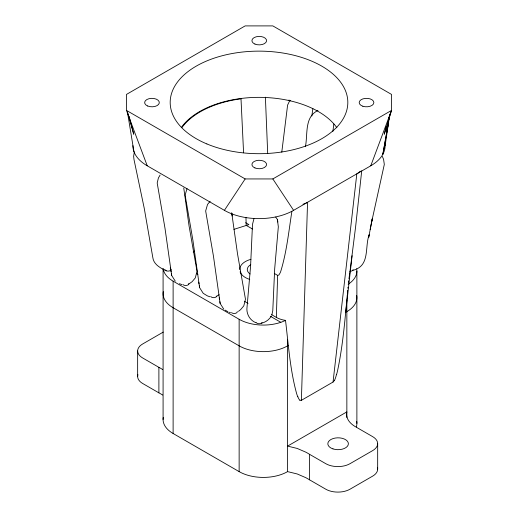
<?xml version="1.0" encoding="UTF-8"?>
<svg xmlns="http://www.w3.org/2000/svg" width="518" height="518" viewBox="0 0 518 518"><rect width="100%" height="100%" fill="white"/><g stroke="black" fill="none" stroke-linecap="round" stroke-linejoin="round"><path stroke-width="0.78" d="M297.785 396.82L297.468 396.03A64.679 37.341 -60 0 1 297.105 395.053A82.278 47.507 -60 0 1 296.691 393.829C290.074 369.897 288.474 344.936 285.515 320.383A19.613 11.325 0 0 1 276.34 317.392L277.642 275.382L274.326 273.459M299.954 400.207L301.385 400.33L307.55 202.285A19.496 11.26 0 0 1 302.946 204.254M347.856 288.215L347.934 287.231M347.695 290.197L347.364 294.159M347.28 295.15C344.936 320.234 342.871 345.454 337.684 370.143A78.885 45.545 -60 0 1 337.14 372.397A64.433 37.199 -60 0 1 336.927 373.232L336.616 374.391M361.719 170.817L355.607 226.839L349.941 271.82M352.085 255.691L345.713 312.289L346.853 311.635A34.253 19.775 0 0 0 356.688 295.519M301.385 400.33L333.048 382.044L356.824 173.841A19.509 11.26 0 0 0 360.243 171.18M305.4 146.685C307.964 134.402 304.163 116.945 317.994 110.463M281.779 152.169L287.607 105.076L289.879 100.298M311.855 116.006L312.846 108.566M332.867 131.468L333.851 124.029M291.887 211.344C288.753 231.455 286.707 251.949 280.711 271.477A47.947 27.681 60 0 1 280.18 272.805L278.852 275.045L277.642 275.382M349.857 272.416L348.938 278.969M348.426 282.504L348.679 280.743M385.107 145.811L388.571 122.397L382.847 154.286L389.925 114.562M389.147 116.938L386.609 130.251L389.944 114.102M370.163 229.532L372.261 218.79L368.648 237.568L369.179 234.796C364.905 245.59 369.548 262.768 357.057 268.829M371.736 221.516L384.311 164.439L383.573 159.324L382.349 156.449M134.324 152.065L133.631 156.235L133.974 159.421L144.231 208.242L152.771 257.278C153.509 264.433 160.418 268.065 166.252 270.772M271.885 314.853L272.785 310.58L274.695 268.648L278.334 226.787L277.363 219.444L275.705 217.087M386.279 126.502L384.259 134.227L391.53 110.405L391.53 94.425L272.844 25.9L245.156 25.9L126.47 94.425L126.47 110.405L147.229 165.786L224.398 210.34A48.938 28.25 0 0 0 293.602 210.34L370.771 165.786A48.938 28.25 0 0 0 385.049 144.464M370.771 165.786L391.53 110.405L272.844 178.937L245.156 178.937L126.47 110.405M187.011 188.597L185.12 195.124L192.929 240.423L199.611 287.639L203.218 293.324L207.349 295.856L209.939 296.801M253.943 218.738L252.493 224.404L250.57 266.42L247.047 306.934C246.044 313.481 249.618 320.182 255.827 322.695M271.341 316.006C269.269 319.69 265.514 322.293 261.415 323.271M334.311 380.575L333.048 382.044M224.398 210.34L245.156 178.937M160.107 175.052L158.411 177.965L157.187 182.971L164.996 228.27L171.678 275.479L175.285 281.17M210.14 201.301L207.543 204.422L205.659 210.956L213.468 256.248L220.15 303.464L223.757 309.149M193.201 252.046L194.321 251.094M219.095 294.723L216.2 296.561M238.474 311.324L240.598 309.66L243.79 305.885L245.467 299.229L237.529 253.924L231.74 213.015M188.597 284.201L192.126 281.675L195.318 277.901L197.002 271.244L189.057 225.939L183.761 188.04M163.248 332.096L142.664 343.978A17.126 9.887 0 0 0 142.664 357.964L158.89 367.333A61.402 35.451 0 0 1 162.691 369.541M288.293 345.441L287.587 345.849A34.253 19.775 0 0 1 239.141 345.849L173.116 307.731A34.253 19.775 0 0 1 163.287 291.602M233.909 229.37L248.905 224.605L245.649 222.721M352.434 270.532L355.885 269.412M163.287 417.372A34.253 19.775 0 0 0 173.116 433.501L239.141 471.62A34.253 19.775 0 0 0 287.587 471.62L297.19 473.957L305.73 477.641A61.402 35.451 0 0 1 309.557 479.836L325.783 489.206A17.126 9.887 0 0 0 350.006 489.206L372.649 476.133A17.126 9.887 0 0 0 377.369 467.301M182.006 284.641L179.416 283.702M229.06 312.237L230.478 312.626M225.11 310.12L227.888 311.687M288.895 100.045L290.281 100.842M240.553 98.537L241.006 98.802L243.583 152.791M252.486 229.014L246.186 225.382L245.966 217.521M271.555 314.633L276.334 317.392M196.451 273.601L197.844 274.411M244.561 301.379L248.044 303.393M270.357 316.271L280.821 322.313M163.202 268.816A34.253 19.775 0 0 0 173.116 281.157L239.141 319.276A34.253 19.775 0 0 0 285.515 320.383M309.557 454.318L325.783 463.688A17.126 9.887 0 0 0 350.006 463.688L372.649 450.615A17.126 9.887 0 0 0 372.649 436.635L356.416 427.266A30.64 17.69 0 0 1 346.853 411.888L287.587 446.108L297.19 448.439L305.73 452.123A61.402 35.451 0 0 1 309.557 454.318L309.557 479.836M162.691 395.059A61.402 35.451 0 0 0 158.89 392.851L142.664 383.482A17.126 9.887 0 0 1 137.943 374.65M272.844 178.937L293.602 210.34M127.538 112.205L133.741 134.227L129.092 116.459M277.363 219.444L277.855 222.015M127.434 111.972L133.935 151.599M219.244 297.928L219.541 299.689M219.859 301.709L220.15 303.464M198.711 282.103L199.003 283.864M199.32 285.878L199.611 287.639M170.778 269.943L171.069 271.704M171.387 273.724L171.678 275.479M231.727 212.937L232.232 216.025M265.397 97.19L267.696 153.425M377.667 443.622L377.667 469.14M356.883 271.076L356.883 423.42M346.853 300.103L346.853 417.469M287.587 339.258L287.587 471.62M239.141 319.276L239.141 471.62M173.116 281.157L173.116 433.501M163.086 268.738L163.086 419.522M158.89 367.333L158.89 392.851M137.646 350.971L137.646 376.489M181.799 126.806A83.929 48.452 0 0 1 259.887 97.358A83.929 48.452 0 0 1 336.881 127.745M147.229 165.786A48.938 28.25 0 0 1 132.899 145.655M356.585 268.479A34.253 19.775 0 0 1 348.167 284.259M336.473 374.423A19.794 11.428 -60 0 1 334.414 380.6M299.877 400.317A20.875 12.05 -60 0 1 297.895 396.717M356.688 421.289A34.253 19.775 0 0 1 356.332 426.955M181.941 127.564A84.415 48.737 0 0 1 241.006 98.802M188.805 283.579A3.082 1.781 0 0 1 186.642 285.418A3.082 1.781 0 0 1 183.061 284.609M237.276 311.564A3.082 1.781 0 0 1 235.114 313.403A3.082 1.781 0 0 1 231.527 312.587M262.108 322.487A3.114 1.8 0 0 1 259.117 323.724A3.114 1.8 0 0 1 256.17 322.455M171.121 269.386A3.114 1.8 0 0 1 168.227 271.102A3.114 1.8 0 0 1 164.944 269.632M170.228 268.046A3.114 1.8 0 0 1 170.597 268.311M216.725 296.076A3.082 1.781 0 0 1 214.089 297.636A3.082 1.781 0 0 1 210.813 296.549M353.095 269.632A3.114 1.8 0 0 1 349.851 271.277M249.747 279.435A19.574 11.299 0 0 1 240.087 271.866M239.672 269.548A19.574 11.299 0 0 1 250.893 259.33M250.045 273.983A11.992 6.922 0 0 1 250.77 264.653M206.883 143.939A88.818 51.282 0 0 0 347.345 107.712A88.818 51.282 0 0 0 222.772 55.594A88.818 51.282 0 0 0 206.883 143.939M362.853 106.242A7.343 4.241 0 0 0 373.86 102.57A7.343 4.241 0 0 0 362.853 98.899A7.343 4.241 0 0 0 362.853 106.242M254.94 167.936A7.343 4.241 0 0 0 266.55 164.944A7.343 4.241 0 0 0 256.255 160.638A7.343 4.241 0 0 0 254.94 167.936M147.669 106.002A7.343 4.241 0 0 0 159.279 103.011A7.343 4.241 0 0 0 148.983 98.705A7.343 4.241 0 0 0 147.669 106.002M254.94 44.069A7.343 4.241 0 0 0 266.55 41.077A7.343 4.241 0 0 0 256.255 36.772A7.343 4.241 0 0 0 254.94 44.069M332.97 448.886A10.276 5.931 0 0 0 348.387 443.745A10.276 5.931 0 0 0 332.97 438.61A10.276 5.931 0 0 0 332.97 448.886"/></g></svg>
